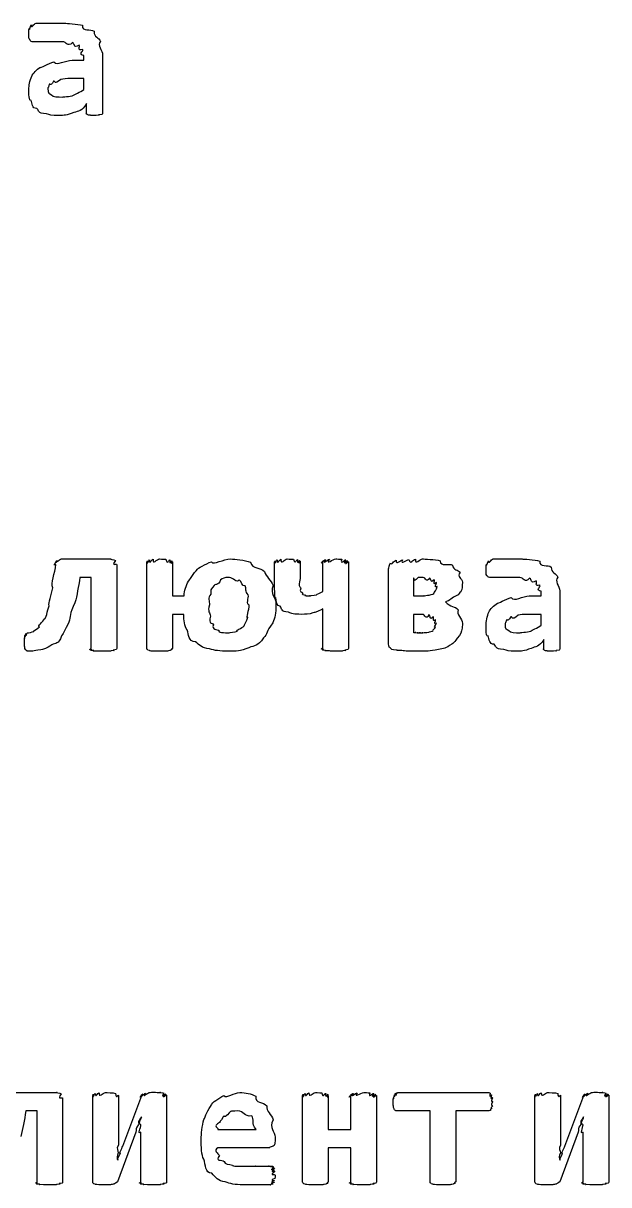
# Model space of a CAD drawing. Header units: millimetres. Extents: x 25 to 190, y 204 to 253.
# Drawn here: x 178.42 to 189.62, y 209.42 to 231.63 of the extents above; entities that cross this region are included whole.
import ezdxf

# ---------------------------------------------------------------- set-up
doc = ezdxf.new("R2010")
doc.units = ezdxf.units.MM
doc.layers.get('0').update_dxf_attribs({"linetype": 'CONTINUOUS'})

msp = doc.modelspace()

# ---------------------------------------------------------------- linework, layer by layer
at = {"color": 0}
for p, q in [((179.582, 230.921), (179.582, 231.009)), ((179.94, 231.014), (179.94, 229.917)), ((179.356, 230.921), (179.582, 230.921)), ((179.582, 230.568), (179.345, 230.568)), ((179.582, 230.358), (179.582, 230.568)), ((179.631, 229.917), (179.631, 230.088)), ((179.152, 221.382), (180.105, 221.382)), ((180.21, 221.272), (180.21, 219.673)), ((180.785, 219.673), (180.785, 221.327)), ((181.276, 221.327), (181.276, 220.676)), ((183.228, 220.897), (183.228, 221.327)), ((183.719, 221.338), (183.719, 221.007)), ((184.149, 220.759), (184.149, 221.338)), ((184.639, 221.327), (184.639, 219.673)), ((179.719, 221.029), (179.505, 221.029)), ((179.719, 219.673), (179.719, 221.029)), ((185.407, 219.8), (185.407, 221.2)), ((185.886, 221.018), (185.886, 220.676)), ((186.338, 220.858), (186.338, 220.858)), ((188.682, 220.77), (188.682, 219.673)), ((181.276, 220.676), (181.496, 220.676)), ((185.886, 220.676), (186.085, 220.676)), ((188.098, 220.676), (188.324, 220.676)), ((188.324, 220.676), (188.324, 220.764)), ((182.742, 220.5), (182.742, 220.5)), ((183.254, 220.522), (183.254, 220.522)), ((184.149, 219.684), (184.149, 220.428)), ((181.49, 220.323), (181.276, 220.323)), ((181.276, 220.323), (181.276, 219.668)), ((186.057, 220.323), (185.886, 220.323)), ((185.886, 220.323), (185.886, 219.982)), ((186.322, 220.153), (186.322, 220.153)), ((186.818, 220.147), (186.818, 220.147)), ((188.324, 220.323), (188.087, 220.323)), ((188.324, 220.114), (188.324, 220.323)), ((188.374, 219.673), (188.374, 219.844)), ((178.117, 211.18), (179.071, 211.18)), ((179.175, 211.07), (179.175, 209.471)), ((179.75, 209.471), (179.75, 211.125)), ((180.241, 211.125), (180.241, 210.172)), ((180.323, 210.155), (180.687, 211.125)), ((181.161, 211.13), (181.161, 209.471)), ((183.764, 209.471), (183.764, 211.125)), ((184.255, 211.125), (184.255, 210.475)), ((184.685, 210.475), (184.685, 211.125)), ((185.175, 211.125), (185.175, 209.471)), ((185.578, 211.18), (187.314, 211.18)), ((187.397, 211.004), (187.397, 211.004)), ((188.206, 209.471), (188.206, 211.125)), ((188.696, 211.125), (188.696, 210.172)), ((188.779, 210.155), (189.143, 211.125)), ((189.617, 211.13), (189.617, 209.471)), ((178.685, 210.827), (178.47, 210.827)), ((178.685, 209.471), (178.685, 210.827)), ((186.201, 210.827), (185.572, 210.827)), ((186.201, 209.471), (186.201, 210.827)), ((187.319, 210.827), (186.691, 210.827)), ((186.691, 210.827), (186.691, 209.471)), ((180.577, 210.425), (180.224, 209.471)), ((180.671, 209.471), (180.671, 210.42)), ((182.145, 210.475), (182.878, 210.475)), ((184.255, 210.475), (184.685, 210.475)), ((189.032, 210.425), (188.68, 209.471)), ((189.126, 209.471), (189.126, 210.42)), ((183.132, 210.122), (182.145, 210.122)), ((183.236, 210.326), (183.236, 210.265)), ((184.685, 210.122), (184.255, 210.122)), ((184.255, 210.122), (184.255, 209.466)), ((184.685, 209.466), (184.685, 210.122))]:
    msp.add_line(p, q, dxfattribs=at)
for points in [[(178.529, 231.428), (178.529, 231.419), (178.53, 231.505), (178.534, 231.527)], [(178.534, 231.527), (178.54, 231.463), (178.554, 231.571), (178.573, 231.593)], [(178.573, 231.593), (178.576, 231.508), (178.623, 231.626), (178.667, 231.626)], [(178.667, 231.626), (178.664, 231.626), (178.762, 231.626), (178.821, 231.626)], [(178.821, 231.626), (178.782, 231.626), (178.942, 231.626), (179.009, 231.626)], [(179.009, 231.626), (179.036, 231.626), (179.148, 231.626), (179.218, 231.626)], [(179.218, 231.626), (179.237, 231.626), (179.462, 231.612), (179.554, 231.588)], [(179.554, 231.588), (179.539, 231.457), (179.719, 231.523), (179.775, 231.472)], [(179.775, 231.472), (179.771, 231.353), (179.875, 231.356), (179.901, 231.279)], [(178.529, 231.362), (178.529, 231.353), (178.529, 231.406), (178.529, 231.428)], [(178.545, 231.312), (178.532, 231.313), (178.532, 231.342), (178.529, 231.362)], [(178.568, 231.284), (178.547, 231.287), (178.552, 231.301), (178.545, 231.312)], [(178.595, 231.273), (178.562, 231.273), (178.574, 231.276), (178.568, 231.284)], [(178.667, 231.273), (178.587, 231.273), (178.609, 231.273), (178.595, 231.273)], [(178.788, 231.273), (178.653, 231.273), (178.7, 231.273), (178.667, 231.273)], [(178.954, 231.273), (178.866, 231.273), (178.835, 231.273), (178.788, 231.273)], [(179.174, 231.273), (178.995, 231.273), (179.02, 231.273), (178.954, 231.273)], [(179.361, 231.257), (179.268, 231.155), (179.247, 231.273), (179.174, 231.273)], [(179.488, 231.207), (179.37, 231.133), (179.412, 231.246), (179.361, 231.257)], [(179.56, 231.124), (179.436, 231.089), (179.521, 231.185), (179.488, 231.207)], [(179.901, 231.279), (179.821, 231.199), (179.94, 231.114), (179.94, 231.014)], [(179.582, 231.009), (179.466, 231.023), (179.573, 231.092), (179.56, 231.124)], [(178.584, 230.612), (178.606, 230.667), (178.679, 230.739), (178.749, 230.783)], [(178.749, 230.783), (178.745, 230.758), (178.905, 230.866), (179.009, 230.887)], [(179.009, 230.887), (179.069, 230.802), (179.226, 230.921), (179.356, 230.921)], [(178.529, 230.37), (178.529, 230.409), (178.547, 230.542), (178.584, 230.612)], [(179.141, 230.551), (178.999, 230.431), (179.039, 230.532), (179.003, 230.518)], [(179.345, 230.568), (179.231, 230.568), (179.199, 230.562), (179.141, 230.551)], [(178.568, 230.154), (178.529, 230.119), (178.529, 230.288), (178.529, 230.37)], [(178.92, 230.458), (178.889, 230.354), (178.893, 230.409), (178.893, 230.38)], [(178.893, 230.38), (178.889, 230.273), (178.916, 230.288), (178.965, 230.259)], [(179.003, 230.518), (178.926, 230.402), (178.938, 230.482), (178.92, 230.458)], [(179.383, 230.248), (179.396, 230.262), (179.512, 230.31), (179.582, 230.358)], [(178.683, 229.995), (178.584, 229.995), (178.597, 230.091), (178.568, 230.154)], [(178.965, 230.259), (178.988, 230.215), (179.087, 230.215), (179.179, 230.215)], [(179.179, 230.215), (179.153, 230.215), (179.32, 230.226), (179.383, 230.248)], [(178.865, 229.895), (178.683, 229.906), (178.734, 229.95), (178.683, 229.995)], [(179.108, 229.862), (178.944, 229.862), (178.938, 229.873), (178.865, 229.895)], [(179.389, 229.917), (179.248, 229.862), (179.207, 229.862), (179.108, 229.862)], [(179.631, 230.088), (179.543, 229.935), (179.477, 229.953), (179.389, 229.917)], [(179.648, 229.884), (179.616, 229.884), (179.631, 229.902), (179.631, 229.917)], [(179.698, 229.868), (179.638, 229.869), (179.659, 229.876), (179.648, 229.884)], [(179.924, 229.884), (179.8, 229.869), (179.896, 229.871), (179.874, 229.868)], [(179.94, 229.917), (179.94, 229.884), (179.935, 229.891), (179.924, 229.884)], [(179.786, 229.862), (179.682, 229.862), (179.719, 229.864), (179.698, 229.868)], [(179.874, 229.868), (179.76, 229.862), (179.826, 229.862), (179.786, 229.862)], [(178.986, 220.831), (178.945, 220.911), (179.028, 221.112), (179.047, 221.277)], [(179.047, 221.277), (178.967, 221.23), (179.059, 221.339), (179.075, 221.354)], [(179.075, 221.354), (179, 221.263), (179.119, 221.382), (179.152, 221.382)], [(180.105, 221.382), (180.056, 221.382), (180.163, 221.372), (180.183, 221.354)], [(180.183, 221.354), (180.092, 221.228), (180.21, 221.307), (180.21, 221.272)], [(180.785, 221.327), (180.785, 221.234), (180.788, 221.341), (180.796, 221.349)], [(180.796, 221.349), (180.799, 221.25), (180.815, 221.361), (180.835, 221.365)], [(180.835, 221.365), (180.836, 221.26), (180.876, 221.376), (180.906, 221.376)], [(180.906, 221.376), (180.898, 221.263), (180.979, 221.382), (181.027, 221.382)], [(181.027, 221.382), (180.997, 221.382), (181.118, 221.379), (181.149, 221.376)], [(181.149, 221.376), (181.177, 221.26), (181.206, 221.372), (181.226, 221.365)], [(181.226, 221.365), (181.215, 221.25), (181.256, 221.356), (181.264, 221.349)], [(181.264, 221.349), (181.229, 221.239), (181.276, 221.338), (181.276, 221.327)], [(181.755, 221.184), (181.74, 221.194), (181.916, 221.294), (182.02, 221.327)], [(182.02, 221.327), (182.066, 221.263), (182.248, 221.382), (182.389, 221.382)], [(182.389, 221.382), (182.467, 221.382), (182.656, 221.361), (182.764, 221.321)], [(182.764, 221.321), (182.802, 221.184), (182.964, 221.222), (183.034, 221.145)], [(183.228, 221.327), (183.228, 221.239), (183.231, 221.345), (183.239, 221.349)], [(183.239, 221.349), (183.242, 221.25), (183.259, 221.361), (183.278, 221.365)], [(183.278, 221.365), (183.279, 221.26), (183.319, 221.376), (183.349, 221.376)], [(183.349, 221.376), (183.341, 221.263), (183.423, 221.382), (183.471, 221.382)], [(183.471, 221.382), (183.437, 221.382), (183.559, 221.379), (183.592, 221.376)], [(183.592, 221.376), (183.621, 221.26), (183.648, 221.374), (183.664, 221.371)], [(183.664, 221.371), (183.654, 221.252), (183.694, 221.361), (183.702, 221.354)], [(183.702, 221.354), (183.672, 221.241), (183.719, 221.345), (183.719, 221.338)], [(184.149, 221.338), (184.077, 221.241), (184.151, 221.35), (184.16, 221.354)], [(184.16, 221.354), (184.091, 221.252), (184.179, 221.367), (184.198, 221.371)], [(184.198, 221.371), (184.128, 221.26), (184.242, 221.376), (184.275, 221.376)], [(184.275, 221.376), (184.194, 221.263), (184.349, 221.382), (184.397, 221.382)], [(184.397, 221.382), (184.408, 221.382), (184.482, 221.379), (184.512, 221.376)], [(184.512, 221.376), (184.47, 221.26), (184.57, 221.372), (184.59, 221.365)], [(184.59, 221.365), (184.507, 221.25), (184.62, 221.356), (184.628, 221.349)], [(184.628, 221.349), (184.521, 221.234), (184.639, 221.333), (184.639, 221.327)], [(185.407, 221.2), (185.407, 221.19), (185.419, 221.284), (185.445, 221.31)], [(185.445, 221.31), (185.458, 221.245), (185.507, 221.356), (185.555, 221.36)], [(185.555, 221.36), (185.542, 221.252), (185.63, 221.365), (185.672, 221.365)], [(185.672, 221.365), (185.623, 221.257), (185.751, 221.371), (185.793, 221.371)], [(185.793, 221.371), (185.821, 221.26), (185.875, 221.376), (185.92, 221.376)], [(185.92, 221.376), (185.91, 221.263), (186.009, 221.382), (186.057, 221.382)], [(186.057, 221.382), (186.086, 221.382), (186.297, 221.371), (186.393, 221.349)], [(186.393, 221.349), (186.395, 221.223), (186.567, 221.302), (186.63, 221.266)], [(186.63, 221.266), (186.642, 221.15), (186.744, 221.184), (186.774, 221.128)], [(187.271, 221.184), (187.271, 221.175), (187.273, 221.26), (187.277, 221.283)], [(187.277, 221.283), (187.282, 221.219), (187.296, 221.327), (187.315, 221.349)], [(187.315, 221.349), (187.318, 221.263), (187.365, 221.382), (187.409, 221.382)], [(187.409, 221.382), (187.406, 221.382), (187.504, 221.382), (187.563, 221.382)], [(187.563, 221.382), (187.525, 221.382), (187.685, 221.382), (187.751, 221.382)], [(187.751, 221.382), (187.778, 221.382), (187.89, 221.382), (187.96, 221.382)], [(187.96, 221.382), (187.979, 221.382), (188.204, 221.368), (188.297, 221.343)], [(188.297, 221.343), (188.281, 221.212), (188.462, 221.278), (188.517, 221.228)], [(188.517, 221.228), (188.513, 221.109), (188.618, 221.112), (188.644, 221.035)], [(179.505, 221.029), (179.479, 220.848), (179.447, 220.687), (179.411, 220.544)], [(181.579, 220.957), (181.592, 220.952), (181.681, 221.12), (181.755, 221.184)], [(182.367, 221.029), (182.247, 221.029), (182.247, 221.014), (182.196, 220.985)], [(182.549, 220.985), (182.5, 220.911), (182.44, 221.029), (182.367, 221.029)], [(183.034, 221.145), (183.063, 221.032), (183.162, 220.981), (183.199, 220.875)], [(183.719, 221.007), (183.672, 220.816), (183.721, 220.865), (183.73, 220.825)], [(185.964, 221.023), (185.866, 220.908), (185.908, 221.021), (185.886, 221.018)], [(186.068, 221.029), (185.928, 221.029), (185.996, 221.026), (185.964, 221.023)], [(186.189, 221.018), (186.13, 220.911), (186.115, 221.029), (186.068, 221.029)], [(186.278, 220.985), (186.201, 220.897), (186.225, 221.01), (186.189, 221.018)], [(186.774, 221.128), (186.7, 221.04), (186.818, 221.01), (186.818, 220.941)], [(187.271, 221.117), (187.271, 221.109), (187.271, 221.161), (187.271, 221.184)], [(187.288, 221.067), (187.274, 221.069), (187.274, 221.098), (187.271, 221.117)], [(187.31, 221.04), (187.289, 221.043), (187.295, 221.057), (187.288, 221.067)], [(187.337, 221.029), (187.304, 221.029), (187.317, 221.032), (187.31, 221.04)], [(187.409, 221.029), (187.329, 221.029), (187.351, 221.029), (187.337, 221.029)], [(187.53, 221.029), (187.395, 221.029), (187.442, 221.029), (187.409, 221.029)], [(187.696, 221.029), (187.609, 221.029), (187.577, 221.029), (187.53, 221.029)], [(187.916, 221.029), (187.737, 221.029), (187.762, 221.029), (187.696, 221.029)], [(188.104, 221.012), (188.01, 220.911), (187.989, 221.029), (187.916, 221.029)], [(188.23, 220.963), (188.112, 220.889), (188.155, 221.002), (188.104, 221.012)], [(188.644, 221.035), (188.564, 220.955), (188.682, 220.869), (188.682, 220.77)], [(178.915, 220.489), (178.901, 220.533), (178.965, 220.701), (178.986, 220.831)], [(181.496, 220.676), (181.504, 220.778), (181.535, 220.872), (181.579, 220.957)], [(182.075, 220.875), (181.967, 220.764), (182.022, 220.775), (182.009, 220.709)], [(182.196, 220.985), (182.148, 220.855), (182.108, 220.921), (182.075, 220.875)], [(182.664, 220.869), (182.6, 220.853), (182.6, 220.955), (182.549, 220.985)], [(182.725, 220.698), (182.655, 220.756), (182.693, 220.821), (182.664, 220.869)], [(183.199, 220.875), (183.136, 220.701), (183.254, 220.65), (183.254, 220.522)], [(183.25, 220.643), (183.228, 220.602), (183.228, 220.793), (183.228, 220.897)], [(183.73, 220.825), (183.691, 220.738), (183.753, 220.759), (183.768, 220.737)], [(186.322, 220.93), (186.245, 220.866), (186.3, 220.97), (186.278, 220.985)], [(186.338, 220.858), (186.262, 220.822), (186.333, 220.908), (186.322, 220.93)], [(186.272, 220.72), (186.262, 220.738), (186.338, 220.799), (186.338, 220.858)], [(186.818, 220.941), (186.818, 220.756), (186.79, 220.764), (186.735, 220.698)], [(188.302, 220.88), (188.178, 220.845), (188.263, 220.941), (188.23, 220.963)], [(188.324, 220.764), (188.208, 220.778), (188.316, 220.847), (188.302, 220.88)], [(182.009, 220.709), (181.938, 220.635), (181.986, 220.579), (181.986, 220.506)], [(182.742, 220.5), (182.677, 220.511), (182.736, 220.635), (182.725, 220.698)], [(183.333, 220.478), (183.261, 220.474), (183.268, 220.58), (183.25, 220.643)], [(183.768, 220.737), (183.72, 220.694), (183.801, 220.698), (183.823, 220.687)], [(183.823, 220.687), (183.768, 220.676), (183.878, 220.676), (183.912, 220.676)], [(183.912, 220.676), (183.841, 220.676), (183.99, 220.683), (184.027, 220.698)], [(184.027, 220.698), (184.036, 220.705), (184.107, 220.733), (184.149, 220.759)], [(186.085, 220.676), (186.057, 220.676), (186.228, 220.69), (186.272, 220.72)], [(186.735, 220.698), (186.589, 220.628), (186.599, 220.589), (186.493, 220.561)], [(186.493, 220.561), (186.589, 220.456), (186.68, 220.485), (186.735, 220.412)], [(187.492, 220.538), (187.488, 220.514), (187.647, 220.621), (187.751, 220.643)], [(187.751, 220.643), (187.811, 220.558), (187.968, 220.676), (188.098, 220.676)], [(178.832, 220.246), (178.85, 220.22), (178.889, 220.392), (178.915, 220.489)], [(179.411, 220.544), (179.291, 220.331), (179.339, 220.281), (179.295, 220.175)], [(181.986, 220.506), (181.938, 220.368), (181.992, 220.357), (182.003, 220.29)], [(182.714, 220.268), (182.677, 220.238), (182.742, 220.414), (182.742, 220.5)], [(183.254, 220.522), (183.254, 220.323), (183.233, 220.268), (183.194, 220.158)], [(183.493, 220.362), (183.338, 220.379), (183.373, 220.43), (183.333, 220.478)], [(183.741, 220.323), (183.588, 220.323), (183.559, 220.336), (183.493, 220.362)], [(183.961, 220.351), (183.885, 220.323), (183.82, 220.323), (183.741, 220.323)], [(184.149, 220.428), (184.018, 220.359), (184.027, 220.369), (183.961, 220.351)], [(186.735, 220.412), (186.7, 220.313), (186.818, 220.253), (186.818, 220.147)], [(187.271, 220.125), (187.271, 220.165), (187.289, 220.297), (187.326, 220.368)], [(187.326, 220.368), (187.348, 220.423), (187.421, 220.494), (187.492, 220.538)], [(178.733, 220.086), (178.674, 220.088), (178.802, 220.18), (178.832, 220.246)], [(179.295, 220.175), (179.207, 220.004), (179.207, 219.983), (179.152, 219.91)], [(181.556, 220.026), (181.497, 220.095), (181.497, 220.213), (181.49, 220.323)], [(182.003, 220.29), (181.96, 220.121), (182.032, 220.172), (182.058, 220.125)], [(182.058, 220.125), (182.015, 220.026), (182.126, 220.038), (182.174, 220.009)], [(182.521, 220.004), (182.461, 220.015), (182.609, 220.059), (182.643, 220.103)], [(182.643, 220.103), (182.644, 220.103), (182.699, 220.202), (182.714, 220.268)], [(183.194, 220.158), (183.056, 219.984), (183.094, 219.951), (183.017, 219.872)], [(186.178, 220.313), (186.123, 220.205), (186.104, 220.323), (186.057, 220.323)], [(186.261, 220.279), (186.189, 220.191), (186.212, 220.304), (186.178, 220.313)], [(186.305, 220.224), (186.234, 220.161), (186.283, 220.264), (186.261, 220.279)], [(186.322, 220.153), (186.251, 220.121), (186.316, 220.205), (186.305, 220.224)], [(186.305, 220.075), (186.251, 220.062), (186.322, 220.122), (186.322, 220.153)], [(186.818, 220.147), (186.818, 220.004), (186.799, 219.987), (186.763, 219.921)], [(187.31, 219.91), (187.271, 219.874), (187.271, 220.044), (187.271, 220.125)], [(187.663, 220.213), (187.631, 220.11), (187.635, 220.165), (187.635, 220.136)], [(187.635, 220.136), (187.631, 220.029), (187.658, 220.044), (187.707, 220.015)], [(187.745, 220.274), (187.668, 220.158), (187.681, 220.238), (187.663, 220.213)], [(187.883, 220.307), (187.741, 220.187), (187.781, 220.288), (187.745, 220.274)], [(188.087, 220.323), (187.973, 220.323), (187.941, 220.318), (187.883, 220.307)], [(188.126, 220.004), (188.138, 220.018), (188.254, 220.066), (188.324, 220.114)], [(178.446, 219.877), (178.449, 219.817), (178.453, 219.921), (178.457, 219.932)], [(178.457, 219.932), (178.46, 219.841), (178.47, 219.956), (178.474, 219.96)], [(178.474, 219.96), (178.471, 219.852), (178.49, 219.971), (178.501, 219.971)], [(178.501, 219.971), (178.526, 219.971), (178.586, 219.979), (178.623, 219.998)], [(178.623, 219.998), (178.603, 220.007), (178.7, 220.045), (178.733, 220.086)], [(179.152, 219.91), (179.097, 219.742), (179.036, 219.783), (178.97, 219.739)], [(181.717, 219.8), (181.57, 219.801), (181.592, 219.938), (181.556, 220.026)], [(182.174, 220.009), (182.111, 219.971), (182.284, 219.971), (182.361, 219.971)], [(182.361, 219.971), (182.364, 219.971), (182.473, 219.982), (182.521, 220.004)], [(185.886, 219.982), (185.859, 219.978), (185.915, 219.979), (185.93, 219.976)], [(185.93, 219.976), (185.888, 219.974), (185.959, 219.974), (185.975, 219.971)], [(185.975, 219.971), (185.917, 219.971), (186.004, 219.971), (186.019, 219.971)], [(186.019, 219.971), (185.947, 219.971), (186.048, 219.971), (186.063, 219.971)], [(186.063, 219.971), (186.005, 219.971), (186.145, 219.974), (186.178, 219.982)], [(186.178, 219.982), (186.189, 219.984), (186.239, 220), (186.261, 220.015)], [(186.261, 220.015), (186.234, 220.018), (186.297, 220.053), (186.305, 220.075)], [(186.763, 219.921), (186.63, 219.753), (186.68, 219.8), (186.614, 219.756)], [(187.426, 219.75), (187.326, 219.75), (187.339, 219.847), (187.31, 219.91)], [(187.707, 220.015), (187.73, 219.971), (187.829, 219.971), (187.922, 219.971)], [(187.922, 219.971), (187.895, 219.971), (188.062, 219.982), (188.126, 220.004)], [(178.446, 219.789), (178.446, 219.768), (178.446, 219.855), (178.446, 219.877)], [(178.452, 219.7), (178.446, 219.695), (178.446, 219.752), (178.446, 219.789)], [(178.463, 219.651), (178.453, 219.651), (178.454, 219.679), (178.452, 219.7)], [(178.97, 219.739), (178.85, 219.658), (178.838, 219.668), (178.761, 219.645)], [(179.731, 219.645), (179.648, 219.643), (179.719, 219.662), (179.719, 219.673)], [(180.21, 219.673), (180.21, 219.647), (180.206, 219.658), (180.199, 219.651)], [(180.796, 219.651), (180.785, 219.647), (180.785, 219.665), (180.785, 219.673)], [(181.276, 219.668), (181.229, 219.643), (181.271, 219.653), (181.264, 219.645)], [(181.981, 219.662), (181.832, 219.68), (181.79, 219.741), (181.717, 219.8)], [(182.361, 219.618), (182.159, 219.618), (182.087, 219.632), (181.981, 219.662)], [(182.736, 219.684), (182.563, 219.618), (182.5, 219.618), (182.361, 219.618)], [(183.017, 219.872), (182.904, 219.709), (182.849, 219.731), (182.736, 219.684)], [(184.16, 219.656), (184.077, 219.651), (184.149, 219.673), (184.149, 219.684)], [(184.639, 219.673), (184.639, 219.647), (184.635, 219.658), (184.628, 219.651)], [(185.44, 219.684), (185.407, 219.687), (185.407, 219.747), (185.407, 219.8)], [(185.555, 219.64), (185.454, 219.636), (185.465, 219.658), (185.44, 219.684)], [(186.614, 219.756), (186.498, 219.665), (186.462, 219.676), (186.361, 219.651)], [(187.608, 219.651), (187.426, 219.662), (187.477, 219.706), (187.426, 219.75)], [(188.131, 219.673), (187.991, 219.618), (187.949, 219.618), (187.85, 219.618)], [(188.374, 219.844), (188.286, 219.691), (188.219, 219.709), (188.131, 219.673)], [(188.39, 219.64), (188.359, 219.64), (188.374, 219.658), (188.374, 219.673)], [(188.682, 219.673), (188.682, 219.64), (188.677, 219.647), (188.666, 219.64)], [(178.49, 219.624), (178.464, 219.629), (178.47, 219.64), (178.463, 219.651)], [(178.524, 219.618), (178.486, 219.618), (178.501, 219.619), (178.49, 219.624)], [(178.761, 219.645), (178.581, 219.618), (178.608, 219.618), (178.524, 219.618)], [(179.769, 219.629), (179.662, 219.632), (179.737, 219.641), (179.731, 219.645)], [(179.846, 219.618), (179.699, 219.621), (179.787, 219.625), (179.769, 219.629)], [(179.968, 219.618), (179.882, 219.618), (179.88, 219.618), (179.846, 219.618)], [(180.084, 219.618), (179.979, 219.618), (180.014, 219.618), (179.968, 219.618)], [(180.16, 219.629), (180.041, 219.621), (180.116, 219.621), (180.084, 219.618)], [(180.199, 219.651), (180.078, 219.632), (180.178, 219.636), (180.16, 219.629)], [(180.835, 219.629), (180.799, 219.632), (180.803, 219.643), (180.796, 219.651)], [(180.906, 219.618), (180.836, 219.621), (180.852, 219.625), (180.835, 219.629)], [(181.027, 219.618), (180.898, 219.618), (180.939, 219.618), (180.906, 219.618)], [(181.149, 219.618), (181.115, 219.618), (181.078, 219.618), (181.027, 219.618)], [(181.226, 219.629), (181.177, 219.621), (181.182, 219.621), (181.149, 219.618)], [(181.264, 219.645), (181.215, 219.632), (181.244, 219.636), (181.226, 219.629)], [(184.198, 219.635), (184.091, 219.636), (184.167, 219.648), (184.16, 219.656)], [(184.275, 219.624), (184.128, 219.625), (184.216, 219.63), (184.198, 219.635)], [(184.397, 219.618), (184.311, 219.618), (184.308, 219.619), (184.275, 219.624)], [(184.512, 219.618), (184.408, 219.618), (184.444, 219.618), (184.397, 219.618)], [(184.59, 219.629), (184.47, 219.621), (184.545, 219.621), (184.512, 219.618)], [(184.628, 219.651), (184.507, 219.632), (184.608, 219.636), (184.59, 219.629)], [(185.66, 219.629), (185.542, 219.629), (185.591, 219.636), (185.555, 219.64)], [(185.771, 219.618), (185.729, 219.621), (185.696, 219.625), (185.66, 219.629)], [(185.886, 219.618), (185.806, 219.618), (185.811, 219.618), (185.771, 219.618)], [(186.008, 219.618), (185.884, 219.618), (185.926, 219.618), (185.886, 219.618)], [(186.361, 219.651), (186.178, 219.618), (186.142, 219.618), (186.008, 219.618)], [(187.85, 219.618), (187.686, 219.618), (187.681, 219.629), (187.608, 219.651)], [(188.44, 219.624), (188.381, 219.625), (188.401, 219.632), (188.39, 219.64)], [(188.528, 219.618), (188.425, 219.618), (188.462, 219.619), (188.44, 219.624)], [(188.616, 219.624), (188.502, 219.618), (188.568, 219.618), (188.528, 219.618)], [(188.666, 219.64), (188.542, 219.625), (188.638, 219.626), (188.616, 219.624)], [(179.071, 211.18), (179.021, 211.18), (179.129, 211.171), (179.148, 211.153)], [(179.148, 211.153), (179.057, 211.026), (179.175, 211.106), (179.175, 211.07)], [(179.75, 211.125), (179.75, 211.033), (179.753, 211.139), (179.761, 211.147)], [(179.761, 211.147), (179.764, 211.048), (179.78, 211.16), (179.8, 211.164)], [(179.8, 211.164), (179.801, 211.059), (179.841, 211.175), (179.871, 211.175)], [(179.871, 211.175), (179.863, 211.062), (179.944, 211.18), (179.993, 211.18)], [(179.993, 211.18), (180.006, 211.18), (180.152, 211.175), (180.185, 211.164)], [(180.185, 211.164), (180.194, 211.044), (180.241, 211.143), (180.241, 211.125)], [(180.687, 211.125), (180.613, 211.037), (180.698, 211.145), (180.709, 211.153)], [(180.709, 211.153), (180.639, 211.051), (180.739, 211.165), (180.759, 211.169)], [(180.759, 211.169), (180.679, 211.062), (180.804, 211.18), (180.83, 211.18)], [(180.83, 211.18), (180.848, 211.183), (180.891, 211.186), (180.935, 211.186)], [(180.935, 211.186), (180.937, 211.183), (181.015, 211.183), (181.045, 211.18)], [(181.045, 211.18), (180.996, 211.18), (181.096, 211.176), (181.112, 211.169)], [(181.112, 211.169), (181.029, 211.051), (181.142, 211.16), (181.15, 211.153)], [(181.15, 211.153), (181.042, 211.037), (181.161, 211.138), (181.161, 211.13)], [(182.024, 210.943), (182.02, 210.982), (182.163, 211.078), (182.255, 211.12)], [(182.255, 211.12), (182.321, 211.062), (182.45, 211.18), (182.564, 211.18)], [(182.564, 211.18), (182.67, 211.18), (182.782, 211.156), (182.867, 211.109)], [(182.867, 211.109), (182.839, 210.971), (183.021, 211.004), (183.076, 210.927)], [(183.764, 211.125), (183.764, 211.033), (183.767, 211.139), (183.775, 211.147)], [(183.775, 211.147), (183.778, 211.048), (183.794, 211.16), (183.814, 211.164)], [(183.814, 211.164), (183.815, 211.059), (183.855, 211.175), (183.885, 211.175)], [(183.885, 211.175), (183.877, 211.062), (183.958, 211.18), (184.007, 211.18)], [(184.007, 211.18), (183.976, 211.18), (184.098, 211.177), (184.128, 211.175)], [(184.128, 211.175), (184.157, 211.059), (184.186, 211.171), (184.205, 211.164)], [(184.205, 211.164), (184.194, 211.048), (184.235, 211.154), (184.244, 211.147)], [(184.244, 211.147), (184.208, 211.037), (184.255, 211.136), (184.255, 211.125)], [(184.685, 211.125), (184.613, 211.037), (184.687, 211.143), (184.696, 211.147)], [(184.696, 211.147), (184.627, 211.048), (184.715, 211.16), (184.734, 211.164)], [(184.734, 211.164), (184.664, 211.059), (184.775, 211.175), (184.806, 211.175)], [(184.806, 211.175), (184.726, 211.062), (184.88, 211.18), (184.933, 211.18)], [(184.933, 211.18), (184.944, 211.18), (185.018, 211.177), (185.049, 211.175)], [(185.049, 211.175), (185.006, 211.059), (185.106, 211.171), (185.126, 211.164)], [(185.126, 211.164), (185.043, 211.048), (185.156, 211.154), (185.164, 211.147)], [(185.164, 211.147), (185.057, 211.033), (185.175, 211.132), (185.175, 211.125)], [(185.495, 211.004), (185.495, 210.973), (185.496, 211.059), (185.5, 211.081)], [(185.5, 210.927), (185.495, 210.916), (185.495, 210.973), (185.495, 211.004)], [(185.5, 211.081), (185.502, 211.018), (185.509, 211.121), (185.517, 211.136)], [(185.517, 211.136), (185.517, 211.048), (185.534, 211.161), (185.545, 211.169)], [(185.545, 211.169), (185.539, 211.062), (185.567, 211.18), (185.578, 211.18)], [(187.314, 211.18), (187.306, 211.18), (187.336, 211.176), (187.347, 211.169)], [(187.347, 211.169), (187.328, 211.048), (187.366, 211.15), (187.375, 211.136)], [(187.375, 211.136), (187.343, 211.018), (187.387, 211.103), (187.391, 211.081)], [(187.391, 211.081), (187.35, 210.973), (187.397, 211.033), (187.397, 211.004)], [(187.397, 211.004), (187.35, 210.911), (187.394, 210.943), (187.391, 210.921)], [(188.206, 211.125), (188.206, 211.033), (188.208, 211.139), (188.216, 211.147)], [(188.216, 211.147), (188.219, 211.048), (188.236, 211.16), (188.255, 211.164)], [(188.255, 211.164), (188.257, 211.059), (188.297, 211.175), (188.327, 211.175)], [(188.327, 211.175), (188.318, 211.062), (188.4, 211.18), (188.448, 211.18)], [(188.448, 211.18), (188.462, 211.18), (188.608, 211.175), (188.641, 211.164)], [(188.641, 211.164), (188.649, 211.044), (188.696, 211.143), (188.696, 211.125)], [(189.143, 211.125), (189.068, 211.037), (189.154, 211.145), (189.165, 211.153)], [(189.165, 211.153), (189.095, 211.051), (189.195, 211.165), (189.214, 211.169)], [(189.214, 211.169), (189.134, 211.062), (189.26, 211.18), (189.286, 211.18)], [(189.286, 211.18), (189.304, 211.183), (189.346, 211.186), (189.391, 211.186)], [(189.391, 211.186), (189.392, 211.183), (189.471, 211.183), (189.501, 211.18)], [(189.501, 211.18), (189.451, 211.18), (189.552, 211.176), (189.567, 211.169)], [(189.567, 211.169), (189.484, 211.051), (189.597, 211.16), (189.606, 211.153)], [(189.606, 211.153), (189.498, 211.037), (189.617, 211.138), (189.617, 211.13)], [(178.47, 210.827), (178.443, 210.647), (178.412, 210.486), (178.376, 210.342)], [(181.875, 210.662), (181.894, 210.709), (181.96, 210.866), (182.024, 210.943)], [(182.36, 210.794), (182.255, 210.669), (182.277, 210.75), (182.244, 210.717)], [(182.52, 210.827), (182.346, 210.827), (182.407, 210.816), (182.36, 210.794)], [(182.79, 210.734), (182.644, 210.709), (182.641, 210.827), (182.52, 210.827)], [(183.076, 210.927), (183.067, 210.816), (183.172, 210.759), (183.198, 210.657)], [(185.511, 210.871), (185.502, 210.871), (185.503, 210.905), (185.5, 210.927)], [(185.539, 210.838), (185.513, 210.841), (185.518, 210.856), (185.511, 210.871)], [(185.572, 210.827), (185.535, 210.827), (185.55, 210.83), (185.539, 210.838)], [(187.353, 210.838), (187.31, 210.827), (187.331, 210.827), (187.319, 210.827)], [(187.375, 210.871), (187.332, 210.841), (187.363, 210.845), (187.353, 210.838)], [(187.391, 210.921), (187.343, 210.871), (187.381, 210.885), (187.375, 210.871)], [(180.626, 210.568), (180.555, 210.488), (180.595, 210.472), (180.577, 210.425)], [(180.682, 210.712), (180.588, 210.585), (180.644, 210.615), (180.626, 210.568)], [(180.671, 210.42), (180.599, 210.367), (180.671, 210.514), (180.671, 210.563)], [(180.671, 210.563), (180.601, 210.585), (180.677, 210.663), (180.682, 210.712)], [(181.825, 210.293), (181.825, 210.371), (181.842, 210.552), (181.875, 210.662)], [(182.173, 210.607), (182.038, 210.522), (182.145, 210.522), (182.145, 210.475)], [(182.244, 210.717), (182.192, 210.607), (182.19, 210.651), (182.173, 210.607)], [(182.878, 210.475), (182.765, 210.585), (182.852, 210.67), (182.79, 210.734)], [(183.198, 210.657), (183.118, 210.493), (183.236, 210.443), (183.236, 210.326)], [(189.082, 210.568), (189.01, 210.488), (189.05, 210.472), (189.032, 210.425)], [(189.137, 210.712), (189.043, 210.585), (189.1, 210.615), (189.082, 210.568)], [(189.126, 210.42), (189.054, 210.367), (189.126, 210.514), (189.126, 210.563)], [(189.126, 210.563), (189.057, 210.585), (189.133, 210.663), (189.137, 210.712)], [(180.241, 210.172), (180.194, 210.107), (180.238, 210.075), (180.235, 210.028)], [(180.279, 210.023), (180.235, 209.981), (180.308, 210.111), (180.323, 210.155)], [(181.875, 209.907), (181.825, 209.97), (181.825, 210.145), (181.825, 210.293)], [(182.145, 210.122), (182.038, 210.067), (182.153, 210.017), (182.173, 209.973)], [(183.203, 210.155), (183.074, 210.122), (183.157, 210.122), (183.132, 210.122)], [(183.236, 210.265), (183.236, 210.166), (183.225, 210.177), (183.203, 210.155)], [(188.696, 210.172), (188.649, 210.107), (188.693, 210.075), (188.691, 210.028)], [(188.735, 210.023), (188.691, 209.981), (188.764, 210.111), (188.779, 210.155)], [(180.235, 210.028), (180.191, 209.893), (180.232, 209.932), (180.23, 209.885)], [(180.23, 209.885), (180.205, 209.893), (180.264, 209.979), (180.279, 210.023)], [(182.029, 209.637), (181.894, 209.637), (181.911, 209.799), (181.875, 209.907)], [(182.173, 209.973), (182.075, 209.864), (182.219, 209.896), (182.261, 209.863)], [(188.691, 210.028), (188.646, 209.893), (188.688, 209.932), (188.685, 209.885)], [(188.685, 209.885), (188.66, 209.893), (188.72, 209.979), (188.735, 210.023)], [(182.261, 209.863), (182.273, 209.802), (182.354, 209.809), (182.421, 209.791)], [(182.421, 209.791), (182.406, 209.769), (182.567, 209.769), (182.663, 209.769)], [(182.663, 209.769), (182.696, 209.769), (182.808, 209.769), (182.867, 209.769)], [(182.867, 209.769), (182.813, 209.769), (182.975, 209.769), (183.016, 209.769)], [(183.016, 209.769), (183.016, 209.769), (183.094, 209.769), (183.121, 209.769)], [(183.121, 209.769), (183.071, 209.769), (183.172, 209.769), (183.187, 209.769)], [(183.187, 209.769), (183.096, 209.769), (183.205, 209.765), (183.209, 209.758)], [(183.209, 209.758), (183.107, 209.64), (183.221, 209.744), (183.225, 209.731)], [(183.225, 209.731), (183.115, 209.615), (183.231, 209.703), (183.231, 209.681)], [(183.231, 209.681), (183.118, 209.571), (183.236, 209.631), (183.236, 209.598)], [(178.696, 209.444), (178.613, 209.441), (178.685, 209.46), (178.685, 209.471)], [(178.734, 209.427), (178.627, 209.43), (178.703, 209.44), (178.696, 209.444)], [(179.164, 209.449), (179.043, 209.43), (179.144, 209.434), (179.126, 209.427)], [(179.175, 209.471), (179.175, 209.445), (179.171, 209.456), (179.164, 209.449)], [(179.761, 209.449), (179.75, 209.445), (179.75, 209.463), (179.75, 209.471)], [(179.794, 209.427), (179.764, 209.43), (179.768, 209.441), (179.761, 209.449)], [(180.185, 209.444), (180.147, 209.427), (180.159, 209.43), (180.141, 209.427)], [(180.224, 209.471), (180.169, 209.441), (180.196, 209.451), (180.185, 209.444)], [(180.682, 209.449), (180.599, 209.445), (180.671, 209.463), (180.671, 209.471)], [(180.72, 209.427), (180.613, 209.43), (180.689, 209.441), (180.682, 209.449)], [(181.15, 209.449), (181.029, 209.43), (181.13, 209.434), (181.112, 209.427)], [(181.161, 209.471), (181.161, 209.445), (181.157, 209.456), (181.15, 209.449)], [(182.283, 209.471), (182.148, 209.489), (182.098, 209.562), (182.029, 209.637)], [(182.63, 209.416), (182.465, 209.416), (182.382, 209.434), (182.283, 209.471)], [(183.22, 209.46), (183.104, 209.434), (183.21, 209.439), (183.203, 209.427)], [(183.225, 209.494), (183.111, 209.456), (183.223, 209.471), (183.22, 209.46)], [(183.231, 209.538), (183.115, 209.483), (183.228, 209.507), (183.225, 209.494)], [(183.236, 209.598), (183.236, 209.515), (183.233, 209.556), (183.231, 209.538)], [(183.775, 209.449), (183.764, 209.445), (183.764, 209.463), (183.764, 209.471)], [(183.814, 209.427), (183.778, 209.43), (183.782, 209.441), (183.775, 209.449)], [(184.244, 209.444), (184.194, 209.43), (184.223, 209.434), (184.205, 209.427)], [(184.255, 209.466), (184.208, 209.441), (184.251, 209.451), (184.244, 209.444)], [(184.696, 209.444), (184.613, 209.441), (184.685, 209.458), (184.685, 209.466)], [(184.734, 209.427), (184.627, 209.43), (184.702, 209.44), (184.696, 209.444)], [(185.164, 209.449), (185.043, 209.43), (185.143, 209.434), (185.126, 209.427)], [(185.175, 209.471), (185.175, 209.445), (185.171, 209.456), (185.164, 209.449)], [(186.212, 209.444), (186.201, 209.441), (186.201, 209.46), (186.201, 209.471)], [(186.25, 209.427), (186.214, 209.43), (186.218, 209.44), (186.212, 209.444)], [(186.68, 209.444), (186.63, 209.43), (186.659, 209.434), (186.642, 209.427)], [(186.691, 209.471), (186.644, 209.441), (186.687, 209.451), (186.68, 209.444)], [(188.216, 209.449), (188.206, 209.445), (188.206, 209.463), (188.206, 209.471)], [(188.25, 209.427), (188.219, 209.43), (188.224, 209.441), (188.216, 209.449)], [(188.641, 209.444), (188.602, 209.427), (188.615, 209.43), (188.597, 209.427)], [(188.68, 209.471), (188.625, 209.441), (188.652, 209.451), (188.641, 209.444)], [(189.137, 209.449), (189.054, 209.445), (189.126, 209.463), (189.126, 209.471)], [(189.176, 209.427), (189.068, 209.43), (189.144, 209.441), (189.137, 209.449)], [(189.606, 209.449), (189.484, 209.43), (189.585, 209.434), (189.567, 209.427)], [(189.617, 209.471), (189.617, 209.445), (189.612, 209.456), (189.606, 209.449)], [(178.811, 209.416), (178.664, 209.419), (178.752, 209.423), (178.734, 209.427)], [(178.933, 209.416), (178.847, 209.416), (178.845, 209.416), (178.811, 209.416)], [(179.048, 209.416), (178.944, 209.416), (178.98, 209.416), (178.933, 209.416)], [(179.126, 209.427), (179.006, 209.419), (179.082, 209.419), (179.048, 209.416)], [(179.866, 209.416), (179.797, 209.419), (179.812, 209.423), (179.794, 209.427)], [(179.976, 209.416), (179.856, 209.416), (179.895, 209.416), (179.866, 209.416)], [(180.075, 209.416), (179.94, 209.416), (180.016, 209.416), (179.976, 209.416)], [(180.141, 209.427), (180.11, 209.419), (180.1, 209.419), (180.075, 209.416)], [(180.797, 209.416), (180.654, 209.419), (180.742, 209.423), (180.72, 209.427)], [(180.919, 209.416), (180.833, 209.416), (180.83, 209.416), (180.797, 209.416)], [(181.034, 209.416), (180.929, 209.416), (180.965, 209.416), (180.919, 209.416)], [(181.112, 209.427), (180.992, 209.419), (181.067, 209.419), (181.034, 209.416)], [(182.845, 209.416), (182.674, 209.416), (182.707, 209.416), (182.63, 209.416)], [(183.021, 209.416), (182.923, 209.416), (182.911, 209.416), (182.845, 209.416)], [(183.148, 209.416), (183.027, 209.416), (183.072, 209.416), (183.021, 209.416)], [(183.203, 209.427), (183.093, 209.416), (183.181, 209.416), (183.148, 209.416)], [(183.885, 209.416), (183.815, 209.419), (183.832, 209.423), (183.814, 209.427)], [(184.007, 209.416), (183.877, 209.416), (183.919, 209.416), (183.885, 209.416)], [(184.128, 209.416), (184.095, 209.416), (184.058, 209.416), (184.007, 209.416)], [(184.205, 209.427), (184.157, 209.419), (184.161, 209.419), (184.128, 209.416)], [(184.806, 209.416), (184.664, 209.419), (184.752, 209.423), (184.734, 209.427)], [(184.933, 209.416), (184.845, 209.416), (184.839, 209.416), (184.806, 209.416)], [(185.049, 209.416), (184.944, 209.416), (184.98, 209.416), (184.933, 209.416)], [(185.126, 209.427), (185.006, 209.419), (185.082, 209.419), (185.049, 209.416)], [(186.322, 209.416), (186.251, 209.419), (186.268, 209.423), (186.25, 209.427)], [(186.443, 209.416), (186.314, 209.416), (186.355, 209.416), (186.322, 209.416)], [(186.564, 209.416), (186.531, 209.416), (186.494, 209.416), (186.443, 209.416)], [(186.642, 209.427), (186.593, 209.419), (186.598, 209.419), (186.564, 209.416)], [(188.321, 209.416), (188.252, 209.419), (188.268, 209.423), (188.25, 209.427)], [(188.432, 209.416), (188.312, 209.416), (188.35, 209.416), (188.321, 209.416)], [(188.531, 209.416), (188.396, 209.416), (188.472, 209.416), (188.432, 209.416)], [(188.597, 209.427), (188.565, 209.419), (188.555, 209.419), (188.531, 209.416)], [(189.253, 209.416), (189.11, 209.419), (189.198, 209.423), (189.176, 209.427)], [(189.374, 209.416), (189.289, 209.416), (189.286, 209.416), (189.253, 209.416)], [(189.49, 209.416), (189.385, 209.416), (189.421, 209.416), (189.374, 209.416)], [(189.567, 209.427), (189.447, 209.419), (189.523, 209.419), (189.49, 209.416)]]:
    msp.add_open_spline(points, degree=3, dxfattribs=at)

doc.saveas('drawing.dxf')
